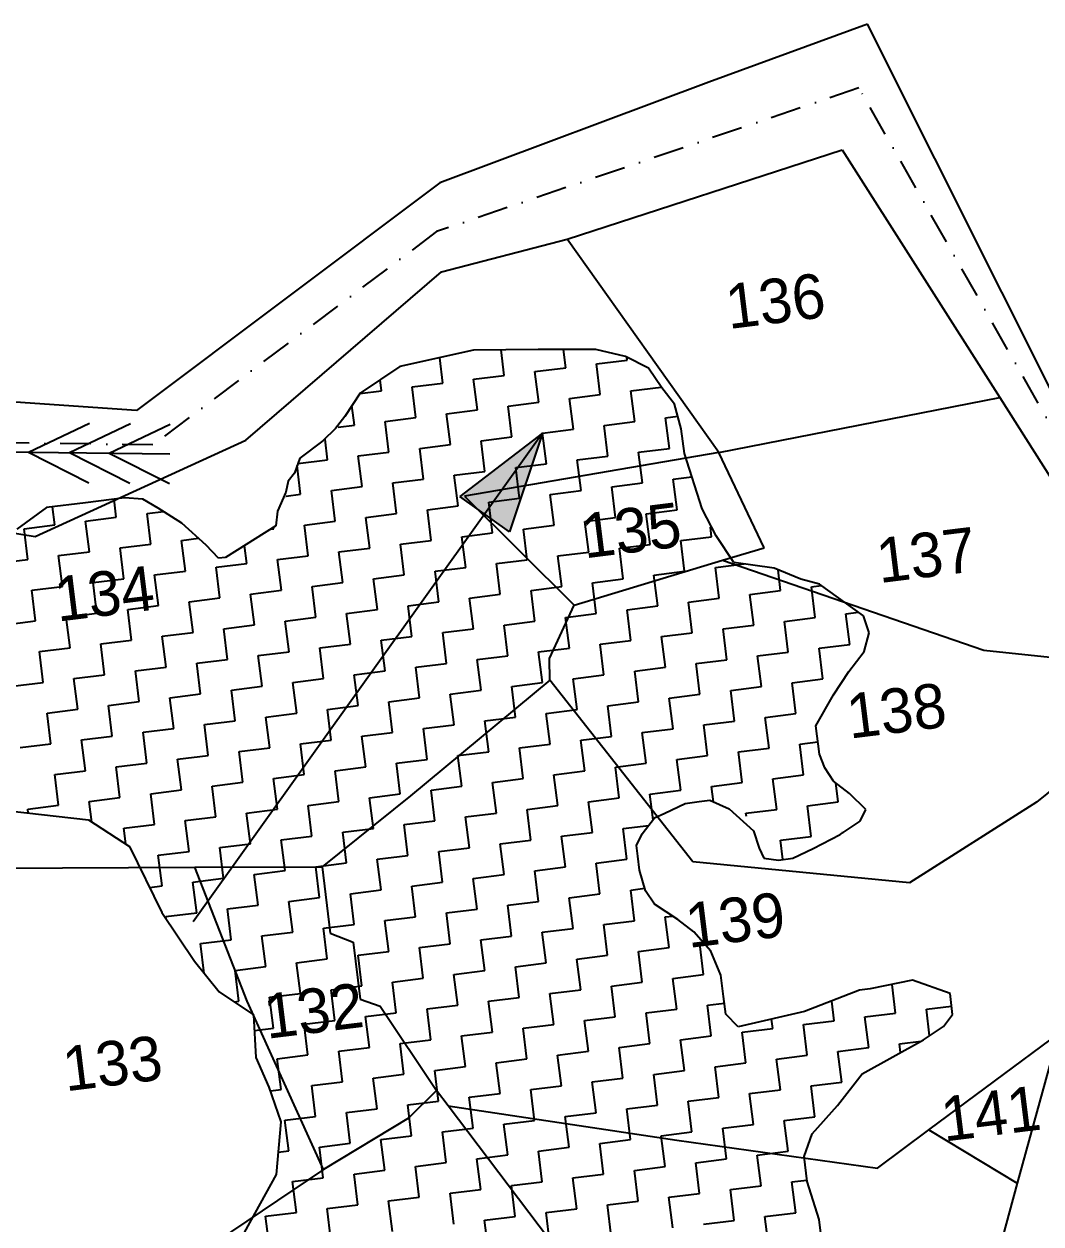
# Model space of a CAD drawing. Header units: metres. Extents: x 290108 to 292128, y 1990044 to 1991719.
# Drawn here: x 291513.1 to 291679, y 1991522.9 to 1991718.7 of the extents above; entities that cross this region are included whole.
import ezdxf
from ezdxf.enums import TextEntityAlignment as Align

# ---------------------------------------------------------------- set-up
doc = ezdxf.new("R2010")
doc.units = ezdxf.units.M
doc.header["$MEASUREMENT"] = 0
doc.linetypes.add('DASHDOT', pattern=[1, 0.5, -0.25, 0, -0.25])
for name, color, linetype in [('POLY_HATCH', 12, 'Continuous'), ('POLY_PARCEL', 6, 'Continuous'), ('POLY_WATER', 4, 'Continuous'), ('TEXT_PARCEL', 7, 'Continuous'), ('V_BOUND_STREAM_LINE', 7, 'DASHDOT')]:
    doc.layers.add(name, color=color, linetype=linetype)
doc.styles.add('TEXT_MAP', font='')
doc.styles.get('TEXT_MAP').set_extended_font_data('Kruti Dev 050')

msp = doc.modelspace()

# ---------------------------------------------------------------- hatches: boundary and pattern name
h = msp.add_hatch(color=256)
h.paths.add_polyline_path([(291588.22, 1991638.72), (291592.27, 1991635.83), (291597.68, 1991651.96)])
h.paths.add_polyline_path([(291597.68, 1991651.96), (291584.17, 1991641.62), (291588.22, 1991638.72)])

# ---------------------------------------------------------------- linework, layer by layer
for points in [[(291513.84, 1991648.84), (291523.78, 1991653.59)], [(291520.52, 1991648.76), (291530.47, 1991653.51)], [(291526.99, 1991648.69), (291536.94, 1991653.43)], [(291597.68, 1991651.96), (291540.69, 1991572.22)], [(291597.68, 1991651.96), (291584.17, 1991641.62)], [(291597.68, 1991651.96), (291592.27, 1991635.83)], [(291468.84, 1991649.38), (291536.88, 1991648.57)], [(291513.84, 1991648.84), (291523.67, 1991643.86)], [(291520.52, 1991648.76), (291530.35, 1991643.78)], [(291526.99, 1991648.69), (291536.82, 1991643.7)], [(291592.27, 1991635.83), (291584.17, 1991641.62)]]:
    msp.add_lwpolyline(points)
at = {"layer": 'POLY_HATCH'}
for p, q in [((291586.4, 1991665.47), (291574.4, 1991662.8)), ((291596.95, 1991665.6), (291586.4, 1991665.47)), ((291606.35, 1991665.6), (291596.95, 1991665.6)), ((291611.19, 1991664.44), (291606.35, 1991665.6)), ((291614.95, 1991662.56), (291611.19, 1991664.44)), ((291574.4, 1991662.8), (291567.9, 1991658.47)), ((291617.11, 1991659.31), (291614.95, 1991662.56)), ((291567.9, 1991658.47), (291565.44, 1991654.64)), ((291619.21, 1991656.64), (291617.11, 1991659.31)), ((291620.29, 1991652.66), (291619.21, 1991656.64)), ((291565.44, 1991654.64), (291563.92, 1991652.69)), ((291563.92, 1991652.69), (291561.82, 1991650.67)), ((291620.79, 1991648.62), (291620.29, 1991652.66)), ((291561.82, 1991650.67), (291558.06, 1991647.86)), ((291558.06, 1991647.86), (291557.19, 1991645.4)), ((291623.68, 1991639.59), (291620.79, 1991648.62)), ((291556.18, 1991644.1), (291555.82, 1991642.3)), ((291557.19, 1991645.4), (291556.18, 1991644.1)), ((291555.82, 1991642.3), (291554.44, 1991639.19)), ((291523.15, 1991640.58), (291516.79, 1991639.79)), ((291529.51, 1991641.37), (291523.15, 1991640.58)), ((291532.48, 1991641.15), (291529.51, 1991641.37)), ((291535, 1991639.71), (291532.48, 1991641.15)), ((291516.79, 1991639.79), (291511.95, 1991636.25)), ((291538.83, 1991637.25), (291535, 1991639.71)), ((291554.44, 1991639.19), (291554.15, 1991636.81)), ((291625.99, 1991635.18), (291623.68, 1991639.59)), ((291542.8, 1991633.64), (291538.83, 1991637.25)), ((291554.15, 1991636.81), (291545.98, 1991631.68)), ((291628.87, 1991630.85), (291625.99, 1991635.18)), ((291544.83, 1991631.54), (291542.8, 1991633.64)), ((291545.98, 1991631.68), (291544.83, 1991631.54)), ((291635.45, 1991629.9), (291628.87, 1991630.85)), ((291639.78, 1991628.1), (291635.45, 1991629.9)), ((291642.82, 1991627.3), (291639.78, 1991628.1)), ((291649.99, 1991622.16), (291642.82, 1991627.3)), ((291650.93, 1991619.34), (291649.99, 1991622.16)), ((291650.13, 1991616.31), (291650.93, 1991619.34)), ((291647.6, 1991613.06), (291650.13, 1991616.31)), ((291645.14, 1991609.24), (291647.6, 1991613.06)), ((291642.25, 1991604.18), (291645.14, 1991609.24)), ((291642.82, 1991599.56), (291642.25, 1991604.18)), ((291643.69, 1991597.32), (291642.82, 1991599.56)), ((291645.13, 1991595.15), (291643.69, 1991597.32)), ((291647.73, 1991593.13), (291645.13, 1991595.15)), ((291650.41, 1991590.53), (291647.73, 1991593.13)), ((291617.6, 1991589.97), (291620.92, 1991591.55)), ((291620.92, 1991591.55), (291623.23, 1991591.84)), ((291623.23, 1991591.84), (291624.97, 1991592.06)), ((291624.97, 1991592.06), (291628.08, 1991590.68)), ((291510.69, 1991590.35), (291523.63, 1991588.84)), ((291613.91, 1991586.57), (291615.93, 1991589.17)), ((291615.93, 1991589.17), (291617.6, 1991589.97)), ((291628.08, 1991590.68), (291632.05, 1991587.07)), ((291649.47, 1991588.65), (291650.41, 1991590.53)), ((291523.63, 1991588.84), (291530.31, 1991584.52)), ((291632.05, 1991587.07), (291632.99, 1991584.25)), ((291646.21, 1991586.48), (291649.47, 1991588.65)), ((291612.97, 1991584.7), (291613.91, 1991586.57)), ((291641.8, 1991584.17), (291646.21, 1991586.48)), ((291530.31, 1991584.52), (291535.58, 1991573.77)), ((291613.18, 1991582.96), (291612.97, 1991584.7)), ((291632.99, 1991584.25), (291633.78, 1991582.59)), ((291638.48, 1991582.59), (291641.8, 1991584.17)), ((291613.47, 1991580.65), (291613.18, 1991582.96)), ((291633.78, 1991582.59), (291636.16, 1991582.3)), ((291636.16, 1991582.3), (291638.48, 1991582.59)), ((291614.48, 1991577.26), (291613.47, 1991580.65)), ((291615.92, 1991575.09), (291614.48, 1991577.26)), ((291535.58, 1991573.77), (291540.9, 1991565.78)), ((291619.75, 1991572.63), (291615.92, 1991575.09)), ((291622.35, 1991570.61), (291619.75, 1991572.63)), ((291625.1, 1991567.43), (291622.35, 1991570.61)), ((291540.9, 1991565.78), (291544.93, 1991560.8)), ((291626.76, 1991563.53), (291625.1, 1991567.43)), ((291627.19, 1991560.06), (291626.76, 1991563.53)), ((291657.98, 1991562.72), (291651.11, 1991561.27)), ((291664.12, 1991560.55), (291657.98, 1991562.72)), ((291544.93, 1991560.8), (291550.53, 1991557.06)), ((291627.55, 1991557.17), (291627.19, 1991560.06)), ((291649.38, 1991561.06), (291640.41, 1991557.6)), ((291651.11, 1991561.27), (291649.38, 1991561.06)), ((291664.55, 1991557.08), (291664.12, 1991560.55)), ((291550.53, 1991557.06), (291550.9, 1991550.1)), ((291629.57, 1991555.07), (291627.55, 1991557.17)), ((291640.41, 1991557.6), (291629.57, 1991555.07)), ((291663.03, 1991555.13), (291664.55, 1991557.08)), ((291659.78, 1991552.96), (291663.03, 1991555.13)), ((291649.8, 1991547.44), (291659.78, 1991552.96)), ((291550.9, 1991550.1), (291553.05, 1991545.26)), ((291645.75, 1991542.24), (291649.8, 1991547.44)), ((291553.05, 1991545.26), (291554.99, 1991539.62)), ((291641.63, 1991537.62), (291645.75, 1991542.24)), ((291554.99, 1991539.62), (291554.2, 1991531)), ((291640.32, 1991533.94), (291641.63, 1991537.62)), ((291640.83, 1991529.89), (291640.32, 1991533.94)), ((291554.2, 1991531), (291547.26, 1991518.37)), ((291642.77, 1991523.68), (291640.83, 1991529.89)), ((291643.92, 1991514.44), (291642.77, 1991523.68))]:
    msp.add_line(p, q, dxfattribs=at)
at = {"layer": 'POLY_HATCH', "linetype": 'Continuous'}
for p, q in [((291591.42, 1991661.36), (291590.9, 1991665.52)), ((291601.45, 1991662.6), (291601.07, 1991665.6)), ((291581.4, 1991660.11), (291580.89, 1991664.24)), ((291606.46, 1991663.23), (291611.47, 1991663.85)), ((291611.47, 1991663.85), (291611.41, 1991664.33)), ((291596.43, 1991661.98), (291601.45, 1991662.6)), ((291597.06, 1991656.97), (291596.43, 1991661.98)), ((291607.08, 1991658.22), (291606.46, 1991663.23)), ((291571.38, 1991658.86), (291571.16, 1991660.64)), ((291576.39, 1991659.49), (291581.4, 1991660.11)), ((291586.41, 1991660.73), (291591.42, 1991661.36)), ((291587.04, 1991655.72), (291586.41, 1991660.73)), ((291567.87, 1991658.43), (291571.38, 1991658.86)), ((291577.01, 1991654.48), (291576.39, 1991659.49)), ((291602.07, 1991657.59), (291607.08, 1991658.22)), ((291602.69, 1991652.58), (291602.07, 1991657.59)), ((291612.09, 1991658.84), (291617, 1991659.45)), ((291612.72, 1991653.83), (291612.09, 1991658.84)), ((291566.99, 1991653.23), (291566.59, 1991656.44)), ((291582.02, 1991655.1), (291587.04, 1991655.72)), ((291592.05, 1991656.35), (291597.06, 1991656.97)), ((291592.67, 1991651.34), (291592.05, 1991656.35)), ((291572, 1991653.85), (291577.01, 1991654.48)), ((291572.62, 1991648.84), (291572, 1991653.85)), ((291582.65, 1991650.09), (291582.02, 1991655.1)), ((291607.7, 1991653.21), (291612.72, 1991653.83)), ((291617.73, 1991654.45), (291619.73, 1991654.7)), ((291618.35, 1991649.44), (291617.73, 1991654.45)), ((291564.32, 1991652.9), (291566.99, 1991653.23)), ((291597.68, 1991651.96), (291602.69, 1991652.58)), ((291598.31, 1991646.95), (291597.68, 1991651.96)), ((291608.33, 1991648.19), (291607.7, 1991653.21)), ((291562.6, 1991647.59), (291562.19, 1991650.94)), ((291577.64, 1991649.46), (291582.65, 1991650.09)), ((291587.66, 1991650.71), (291592.67, 1991651.34)), ((291588.28, 1991645.7), (291587.66, 1991650.71)), ((291567.61, 1991648.22), (291572.62, 1991648.84)), ((291568.24, 1991643.21), (291567.61, 1991648.22)), ((291578.26, 1991644.45), (291577.64, 1991649.46)), ((291603.32, 1991647.57), (291608.33, 1991648.19)), ((291613.34, 1991648.82), (291618.35, 1991649.44)), ((291613.96, 1991643.81), (291613.34, 1991648.82)), ((291558.21, 1991641.96), (291557.63, 1991646.64)), ((291557.76, 1991646.99), (291562.6, 1991647.59)), ((291593.29, 1991646.32), (291598.31, 1991646.95)), ((291593.92, 1991641.31), (291593.29, 1991646.32)), ((291603.94, 1991642.56), (291603.32, 1991647.57)), ((291573.25, 1991643.83), (291578.26, 1991644.45)), ((291573.87, 1991638.82), (291573.25, 1991643.83)), ((291583.27, 1991645.08), (291588.28, 1991645.7)), ((291583.89, 1991640.07), (291583.27, 1991645.08)), ((291618.97, 1991644.43), (291622.01, 1991644.81)), ((291619.6, 1991639.42), (291618.97, 1991644.43)), ((291555.87, 1991641.67), (291558.21, 1991641.96)), ((291563.23, 1991642.58), (291568.24, 1991643.21)), ((291563.85, 1991637.57), (291563.23, 1991642.58)), ((291598.93, 1991641.94), (291603.94, 1991642.56)), ((291599.55, 1991636.92), (291598.93, 1991641.94)), ((291608.95, 1991643.18), (291613.96, 1991643.81)), ((291609.57, 1991638.17), (291608.95, 1991643.18)), ((291528.15, 1991638.22), (291527.78, 1991641.16)), ((291555.52, 1991641.62), (291555.69, 1991641.65)), ((291578.88, 1991639.44), (291583.89, 1991640.07)), ((291588.91, 1991640.69), (291593.92, 1991641.31)), ((291589.53, 1991635.68), (291588.91, 1991640.69)), ((291518.12, 1991636.97), (291517.76, 1991639.91)), ((291523.13, 1991637.6), (291528.15, 1991638.22)), ((291533.16, 1991638.84), (291535.83, 1991639.17)), ((291533.78, 1991633.83), (291533.16, 1991638.84)), ((291568.86, 1991638.19), (291573.87, 1991638.82)), ((291569.48, 1991633.18), (291568.86, 1991638.19)), ((291579.51, 1991634.43), (291578.88, 1991639.44)), ((291604.56, 1991637.55), (291609.57, 1991638.17)), ((291614.59, 1991638.79), (291619.6, 1991639.42)), ((291615.21, 1991633.78), (291614.59, 1991638.79)), ((291513.11, 1991636.35), (291518.12, 1991636.97)), ((291513.73, 1991631.34), (291513.11, 1991636.35)), ((291523.76, 1991632.58), (291523.13, 1991637.6)), ((291553.27, 1991636.26), (291553.83, 1991636.32)), ((291553.83, 1991636.32), (291553.79, 1991636.58)), ((291558.84, 1991636.95), (291563.85, 1991637.57)), ((291559.46, 1991631.94), (291558.84, 1991636.95)), ((291594.54, 1991636.3), (291599.55, 1991636.92)), ((291595.16, 1991631.29), (291594.54, 1991636.3)), ((291605.19, 1991632.54), (291604.56, 1991637.55)), ((291625.23, 1991635.03), (291625.04, 1991636.61)), ((291538.79, 1991634.45), (291541.53, 1991634.79)), ((291539.41, 1991629.44), (291538.79, 1991634.45)), ((291574.49, 1991633.81), (291579.51, 1991634.43)), ((291584.52, 1991635.05), (291589.53, 1991635.68)), ((291585.14, 1991630.04), (291584.52, 1991635.05)), ((291620.22, 1991634.41), (291625.23, 1991635.03)), ((291620.84, 1991629.4), (291620.22, 1991634.41)), ((291518.75, 1991631.96), (291523.76, 1991632.58)), ((291528.77, 1991633.21), (291533.78, 1991633.83)), ((291529.39, 1991628.2), (291528.77, 1991633.21)), ((291549.44, 1991630.69), (291549.07, 1991633.62)), ((291564.47, 1991632.56), (291569.48, 1991633.18)), ((291565.1, 1991627.55), (291564.47, 1991632.56)), ((291575.12, 1991628.8), (291574.49, 1991633.81)), ((291600.18, 1991631.91), (291605.19, 1991632.54)), ((291610.2, 1991633.16), (291615.21, 1991633.78)), ((291610.82, 1991628.15), (291610.2, 1991633.16)), ((291508.72, 1991630.71), (291513.73, 1991631.34)), ((291519.37, 1991626.95), (291518.75, 1991631.96)), ((291544.43, 1991630.07), (291549.44, 1991630.69)), ((291554.45, 1991631.31), (291559.46, 1991631.94)), ((291555.07, 1991626.3), (291554.45, 1991631.31)), ((291590.15, 1991630.67), (291595.16, 1991631.29)), ((291590.78, 1991625.65), (291590.15, 1991630.67)), ((291600.8, 1991626.9), (291600.18, 1991631.91)), ((291625.86, 1991630.02), (291630.56, 1991630.6)), ((291524.38, 1991627.57), (291529.39, 1991628.2)), ((291534.4, 1991628.82), (291539.41, 1991629.44)), ((291535.03, 1991623.81), (291534.4, 1991628.82)), ((291545.05, 1991625.05), (291544.43, 1991630.07)), ((291570.11, 1991628.17), (291575.12, 1991628.8)), ((291570.73, 1991623.16), (291570.11, 1991628.17)), ((291580.13, 1991629.42), (291585.14, 1991630.04)), ((291580.75, 1991624.41), (291580.13, 1991629.42)), ((291615.83, 1991628.77), (291620.84, 1991629.4)), ((291616.46, 1991623.76), (291615.83, 1991628.77)), ((291626.48, 1991625.01), (291625.86, 1991630.02)), ((291636.5, 1991626.25), (291636.08, 1991629.64)), ((291514.36, 1991626.33), (291519.37, 1991626.95)), ((291514.98, 1991621.31), (291514.36, 1991626.33)), ((291525, 1991622.56), (291524.38, 1991627.57)), ((291550.06, 1991625.68), (291555.07, 1991626.3)), ((291560.08, 1991626.93), (291565.1, 1991627.55)), ((291560.71, 1991621.91), (291560.08, 1991626.93)), ((291595.79, 1991626.28), (291600.8, 1991626.9)), ((291596.41, 1991621.27), (291595.79, 1991626.28)), ((291605.81, 1991627.52), (291610.82, 1991628.15)), ((291606.43, 1991622.51), (291605.81, 1991627.52)), ((291631.49, 1991625.63), (291636.5, 1991626.25)), ((291641.51, 1991626.88), (291643.13, 1991627.08)), ((291642.14, 1991621.87), (291641.51, 1991626.88)), ((291540.04, 1991624.43), (291545.05, 1991625.05)), ((291540.66, 1991619.42), (291540.04, 1991624.43)), ((291550.68, 1991620.67), (291550.06, 1991625.68)), ((291575.74, 1991623.78), (291580.75, 1991624.41)), ((291585.76, 1991625.03), (291590.78, 1991625.65)), ((291586.39, 1991620.02), (291585.76, 1991625.03)), ((291621.47, 1991624.38), (291626.48, 1991625.01)), ((291622.09, 1991619.37), (291621.47, 1991624.38)), ((291632.11, 1991620.62), (291631.49, 1991625.63)), ((291519.99, 1991621.94), (291525, 1991622.56)), ((291530.02, 1991623.18), (291535.03, 1991623.81)), ((291530.64, 1991618.17), (291530.02, 1991623.18)), ((291565.72, 1991622.54), (291570.73, 1991623.16)), ((291566.34, 1991617.53), (291565.72, 1991622.54)), ((291576.37, 1991618.77), (291575.74, 1991623.78)), ((291601.42, 1991621.89), (291606.43, 1991622.51)), ((291611.45, 1991623.14), (291616.46, 1991623.76)), ((291612.07, 1991618.13), (291611.45, 1991623.14)), ((291647.15, 1991622.49), (291649.18, 1991622.74)), ((291647.77, 1991617.48), (291647.15, 1991622.49)), ((291509.97, 1991620.69), (291514.98, 1991621.31)), ((291520.62, 1991616.93), (291519.99, 1991621.94)), ((291545.67, 1991620.04), (291550.68, 1991620.67)), ((291555.7, 1991621.29), (291560.71, 1991621.91)), ((291556.32, 1991616.28), (291555.7, 1991621.29)), ((291591.4, 1991620.64), (291596.41, 1991621.27)), ((291592.02, 1991615.63), (291591.4, 1991620.64)), ((291602.05, 1991616.88), (291601.42, 1991621.89)), ((291627.1, 1991620), (291632.11, 1991620.62)), ((291637.13, 1991621.24), (291642.14, 1991621.87)), ((291637.75, 1991616.23), (291637.13, 1991621.24)), ((291535.65, 1991618.8), (291540.66, 1991619.42)), ((291536.27, 1991613.79), (291535.65, 1991618.8)), ((291546.3, 1991615.03), (291545.67, 1991620.04)), ((291571.35, 1991618.15), (291576.37, 1991618.77)), ((291581.38, 1991619.4), (291586.39, 1991620.02)), ((291582, 1991614.38), (291581.38, 1991619.4)), ((291617.08, 1991618.75), (291622.09, 1991619.37)), ((291617.7, 1991613.74), (291617.08, 1991618.75)), ((291627.73, 1991614.98), (291627.1, 1991620)), ((291515.6, 1991616.3), (291520.62, 1991616.93)), ((291525.63, 1991617.55), (291530.64, 1991618.17)), ((291526.25, 1991612.54), (291525.63, 1991617.55)), ((291561.33, 1991616.9), (291566.34, 1991617.53)), ((291561.95, 1991611.89), (291561.33, 1991616.9)), ((291571.98, 1991613.14), (291571.35, 1991618.15)), ((291597.03, 1991616.26), (291602.05, 1991616.88)), ((291607.06, 1991617.5), (291612.07, 1991618.13)), ((291607.68, 1991612.49), (291607.06, 1991617.5)), ((291642.76, 1991616.85), (291647.77, 1991617.48)), ((291643.38, 1991611.84), (291642.76, 1991616.85)), ((291516.23, 1991611.29), (291515.6, 1991616.3)), ((291541.29, 1991614.41), (291546.3, 1991615.03)), ((291551.31, 1991615.66), (291556.32, 1991616.28)), ((291551.93, 1991610.64), (291551.31, 1991615.66)), ((291587.01, 1991615.01), (291592.02, 1991615.63)), ((291587.64, 1991610), (291587.01, 1991615.01)), ((291597.66, 1991611.24), (291597.03, 1991616.26)), ((291622.71, 1991614.36), (291627.73, 1991614.98)), ((291632.74, 1991615.61), (291637.75, 1991616.23)), ((291633.36, 1991610.6), (291632.74, 1991615.61)), ((291521.24, 1991611.91), (291526.25, 1991612.54)), ((291531.26, 1991613.16), (291536.27, 1991613.79)), ((291531.89, 1991608.15), (291531.26, 1991613.16)), ((291541.91, 1991609.4), (291541.29, 1991614.41)), ((291566.97, 1991612.51), (291571.98, 1991613.14)), ((291567.59, 1991607.5), (291566.97, 1991612.51)), ((291576.99, 1991613.76), (291582, 1991614.38)), ((291577.61, 1991608.75), (291576.99, 1991613.76)), ((291612.69, 1991613.11), (291617.7, 1991613.74)), ((291613.32, 1991608.1), (291612.69, 1991613.11)), ((291623.34, 1991609.35), (291622.71, 1991614.36)), ((291511.22, 1991610.67), (291516.23, 1991611.29)), ((291521.86, 1991606.9), (291521.24, 1991611.91)), ((291546.92, 1991610.02), (291551.93, 1991610.64)), ((291556.94, 1991611.27), (291561.95, 1991611.89)), ((291557.57, 1991606.26), (291556.94, 1991611.27)), ((291592.65, 1991610.62), (291597.66, 1991611.24)), ((291593.27, 1991605.61), (291592.65, 1991610.62)), ((291602.67, 1991611.87), (291607.68, 1991612.49)), ((291603.29, 1991606.86), (291602.67, 1991611.87)), ((291628.35, 1991609.97), (291633.36, 1991610.6)), ((291638.37, 1991611.22), (291643.38, 1991611.84)), ((291639, 1991606.21), (291638.37, 1991611.22)), ((291536.9, 1991608.77), (291541.91, 1991609.4)), ((291537.52, 1991603.76), (291536.9, 1991608.77)), ((291547.54, 1991605.01), (291546.92, 1991610.02)), ((291572.6, 1991608.13), (291577.61, 1991608.75)), ((291582.62, 1991609.37), (291587.64, 1991610)), ((291583.25, 1991604.36), (291582.62, 1991609.37)), ((291618.33, 1991608.73), (291623.34, 1991609.35)), ((291618.95, 1991603.71), (291618.33, 1991608.73)), ((291628.97, 1991604.96), (291628.35, 1991609.97)), ((291516.85, 1991606.28), (291521.86, 1991606.9)), ((291526.87, 1991607.53), (291531.89, 1991608.15)), ((291527.5, 1991602.52), (291526.87, 1991607.53)), ((291562.58, 1991606.88), (291567.59, 1991607.5)), ((291563.2, 1991601.87), (291562.58, 1991606.88)), ((291573.22, 1991603.11), (291572.6, 1991608.13)), ((291598.28, 1991606.23), (291603.29, 1991606.86)), ((291608.3, 1991607.48), (291613.32, 1991608.1)), ((291608.93, 1991602.47), (291608.3, 1991607.48)), ((291517.48, 1991601.27), (291516.85, 1991606.28)), ((291542.53, 1991604.39), (291547.54, 1991605.01)), ((291552.56, 1991605.63), (291557.57, 1991606.26)), ((291553.18, 1991600.62), (291552.56, 1991605.63)), ((291588.26, 1991604.99), (291593.27, 1991605.61)), ((291588.88, 1991599.97), (291588.26, 1991604.99)), ((291598.9, 1991601.22), (291598.28, 1991606.23)), ((291623.96, 1991604.34), (291628.97, 1991604.96)), ((291633.98, 1991605.58), (291639, 1991606.21)), ((291634.61, 1991600.57), (291633.98, 1991605.58)), ((291532.51, 1991603.14), (291537.52, 1991603.76)), ((291533.13, 1991598.13), (291532.51, 1991603.14)), ((291543.16, 1991599.37), (291542.53, 1991604.39)), ((291568.21, 1991602.49), (291573.22, 1991603.11)), ((291578.24, 1991603.74), (291583.25, 1991604.36)), ((291578.86, 1991598.73), (291578.24, 1991603.74)), ((291613.94, 1991603.09), (291618.95, 1991603.71)), ((291614.56, 1991598.08), (291613.94, 1991603.09)), ((291624.59, 1991599.33), (291623.96, 1991604.34)), ((291512.46, 1991600.65), (291517.48, 1991601.27)), ((291522.49, 1991601.89), (291527.5, 1991602.52)), ((291523.11, 1991596.88), (291522.49, 1991601.89)), ((291558.19, 1991601.24), (291563.2, 1991601.87)), ((291558.81, 1991596.23), (291558.19, 1991601.24)), ((291568.84, 1991597.48), (291568.21, 1991602.49)), ((291593.89, 1991600.6), (291598.9, 1991601.22)), ((291603.92, 1991601.84), (291608.93, 1991602.47)), ((291604.54, 1991596.83), (291603.92, 1991601.84)), ((291639.62, 1991601.2), (291642.57, 1991601.56)), ((291640.24, 1991596.19), (291639.62, 1991601.2)), ((291538.14, 1991598.75), (291543.16, 1991599.37)), ((291548.17, 1991600), (291553.18, 1991600.62)), ((291548.79, 1991594.99), (291548.17, 1991600)), ((291583.87, 1991599.35), (291588.88, 1991599.97)), ((291584.49, 1991594.34), (291583.87, 1991599.35)), ((291594.52, 1991595.59), (291593.89, 1991600.6)), ((291619.57, 1991598.7), (291624.59, 1991599.33)), ((291629.6, 1991599.95), (291634.61, 1991600.57)), ((291630.22, 1991594.94), (291629.6, 1991599.95)), ((291518.1, 1991596.26), (291523.11, 1991596.88)), ((291528.12, 1991597.5), (291533.13, 1991598.13)), ((291528.74, 1991592.49), (291528.12, 1991597.5)), ((291538.77, 1991593.74), (291538.14, 1991598.75)), ((291563.82, 1991596.86), (291568.84, 1991597.48)), ((291564.45, 1991591.85), (291563.82, 1991596.86)), ((291573.85, 1991598.1), (291578.86, 1991598.73)), ((291574.47, 1991593.09), (291573.85, 1991598.1)), ((291609.55, 1991597.46), (291614.56, 1991598.08)), ((291610.17, 1991592.44), (291609.55, 1991597.46)), ((291620.2, 1991593.69), (291619.57, 1991598.7)), ((291518.72, 1991591.25), (291518.1, 1991596.26)), ((291543.78, 1991594.36), (291548.79, 1991594.99)), ((291553.8, 1991595.61), (291558.81, 1991596.23)), ((291554.43, 1991590.6), (291553.8, 1991595.61)), ((291589.51, 1991594.96), (291594.52, 1991595.59)), ((291590.13, 1991589.95), (291589.51, 1991594.96)), ((291599.53, 1991596.21), (291604.54, 1991596.83)), ((291600.15, 1991591.2), (291599.53, 1991596.21)), ((291625.21, 1991594.32), (291630.22, 1991594.94)), ((291635.23, 1991595.56), (291640.24, 1991596.19)), ((291635.86, 1991590.55), (291635.23, 1991595.56)), ((291533.76, 1991593.12), (291538.77, 1991593.74)), ((291534.38, 1991588.1), (291533.76, 1991593.12)), ((291544.4, 1991589.35), (291543.78, 1991594.36)), ((291569.46, 1991592.47), (291574.47, 1991593.09)), ((291579.48, 1991593.72), (291584.49, 1991594.34)), ((291580.11, 1991588.7), (291579.48, 1991593.72)), ((291615.19, 1991593.07), (291620.2, 1991593.69)), ((291615.71, 1991588.88), (291615.19, 1991593.07)), ((291625.52, 1991591.81), (291625.21, 1991594.32)), ((291645.88, 1991591.8), (291645.5, 1991594.87)), ((291513.71, 1991590.62), (291518.72, 1991591.25)), ((291523.73, 1991591.87), (291528.74, 1991592.49)), ((291524.15, 1991588.5), (291523.73, 1991591.87)), ((291559.44, 1991591.22), (291564.45, 1991591.85)), ((291560.06, 1991586.21), (291559.44, 1991591.22)), ((291570.08, 1991587.46), (291569.46, 1991592.47)), ((291595.14, 1991590.57), (291600.15, 1991591.2)), ((291605.16, 1991591.82), (291610.17, 1991592.44)), ((291605.79, 1991586.81), (291605.16, 1991591.82)), ((291640.87, 1991591.17), (291645.88, 1991591.8)), ((291641.49, 1991586.16), (291640.87, 1991591.17)), ((291513.79, 1991589.99), (291513.71, 1991590.62)), ((291539.39, 1991588.73), (291544.4, 1991589.35)), ((291549.41, 1991589.97), (291554.43, 1991590.6)), ((291550.04, 1991584.96), (291549.41, 1991589.97)), ((291585.12, 1991589.33), (291590.13, 1991589.95)), ((291585.74, 1991584.32), (291585.12, 1991589.33)), ((291595.76, 1991585.56), (291595.14, 1991590.57)), ((291630.84, 1991589.93), (291635.86, 1991590.55)), ((291630.91, 1991589.43), (291630.84, 1991589.93)), ((291529.37, 1991587.48), (291534.38, 1991588.1)), ((291529.69, 1991584.93), (291529.37, 1991587.48)), ((291540.01, 1991583.72), (291539.39, 1991588.73)), ((291565.07, 1991586.83), (291570.08, 1991587.46)), ((291575.09, 1991588.08), (291580.11, 1991588.7)), ((291575.72, 1991583.07), (291575.09, 1991588.08)), ((291610.8, 1991587.43), (291614.99, 1991587.95)), ((291611.42, 1991582.42), (291610.8, 1991587.43)), ((291555.05, 1991585.59), (291560.06, 1991586.21)), ((291555.67, 1991580.58), (291555.05, 1991585.59)), ((291565.7, 1991581.82), (291565.07, 1991586.83)), ((291590.75, 1991584.94), (291595.76, 1991585.56)), ((291600.78, 1991586.19), (291605.79, 1991586.81)), ((291601.4, 1991581.18), (291600.78, 1991586.19)), ((291636.48, 1991585.54), (291641.49, 1991586.16)), ((291636.87, 1991582.39), (291636.48, 1991585.54)), ((291646.5, 1991586.79), (291646.7, 1991586.81)), ((291646.51, 1991586.68), (291646.5, 1991586.79)), ((291535, 1991583.09), (291540.01, 1991583.72)), ((291545.03, 1991584.34), (291550.04, 1991584.96)), ((291545.65, 1991579.33), (291545.03, 1991584.34)), ((291580.73, 1991583.69), (291585.74, 1991584.32)), ((291581.35, 1991578.68), (291580.73, 1991583.69)), ((291591.38, 1991579.93), (291590.75, 1991584.94)), ((291535.63, 1991578.08), (291535, 1991583.09)), ((291560.68, 1991581.2), (291565.7, 1991581.82)), ((291561.31, 1991576.19), (291560.68, 1991581.2)), ((291570.71, 1991582.45), (291575.72, 1991583.07)), ((291571.33, 1991577.43), (291570.71, 1991582.45)), ((291606.41, 1991581.8), (291611.42, 1991582.42)), ((291607.03, 1991576.79), (291606.41, 1991581.8)), ((291540.64, 1991578.71), (291545.65, 1991579.33)), ((291550.66, 1991579.95), (291555.67, 1991580.58)), ((291551.28, 1991574.94), (291550.66, 1991579.95)), ((291586.36, 1991579.3), (291591.38, 1991579.93)), ((291586.99, 1991574.29), (291586.36, 1991579.3)), ((291596.39, 1991580.55), (291601.4, 1991581.18)), ((291597.01, 1991575.54), (291596.39, 1991580.55)), ((291533.59, 1991577.83), (291535.63, 1991578.08)), ((291541.26, 1991573.69), (291540.64, 1991578.71)), ((291566.32, 1991576.81), (291571.33, 1991577.43)), ((291576.34, 1991578.06), (291581.35, 1991578.68)), ((291576.96, 1991573.05), (291576.34, 1991578.06)), ((291612.04, 1991577.41), (291614.35, 1991577.7)), ((291612.67, 1991572.4), (291612.04, 1991577.41)), ((291556.3, 1991575.56), (291561.31, 1991576.19)), ((291556.92, 1991570.55), (291556.3, 1991575.56)), ((291566.94, 1991571.8), (291566.32, 1991576.81)), ((291592, 1991574.92), (291597.01, 1991575.54)), ((291602.02, 1991576.16), (291607.03, 1991576.79)), ((291602.65, 1991571.15), (291602.02, 1991576.16)), ((291536.25, 1991573.07), (291541.26, 1991573.69)), ((291546.27, 1991574.32), (291551.28, 1991574.94)), ((291546.9, 1991569.31), (291546.27, 1991574.32)), ((291581.98, 1991573.67), (291586.99, 1991574.29)), ((291582.6, 1991568.66), (291581.98, 1991573.67)), ((291592.62, 1991569.91), (291592, 1991574.92)), ((291536.3, 1991572.7), (291536.25, 1991573.07)), ((291561.93, 1991571.18), (291566.94, 1991571.8)), ((291571.95, 1991572.42), (291576.96, 1991573.05)), ((291572.58, 1991567.41), (291571.95, 1991572.42)), ((291607.66, 1991571.78), (291612.67, 1991572.4)), ((291608.28, 1991566.76), (291607.66, 1991571.78)), ((291617.68, 1991573.02), (291618.9, 1991573.17)), ((291618.3, 1991568.01), (291617.68, 1991573.02)), ((291551.91, 1991569.93), (291556.92, 1991570.55)), ((291552.53, 1991564.92), (291551.91, 1991569.93)), ((291562.55, 1991566.16), (291561.93, 1991571.18)), ((291587.61, 1991569.28), (291592.62, 1991569.91)), ((291597.63, 1991570.53), (291602.65, 1991571.15)), ((291598.26, 1991565.52), (291597.63, 1991570.53)), ((291541.88, 1991568.68), (291546.9, 1991569.31)), ((291542.49, 1991563.82), (291541.88, 1991568.68)), ((291577.59, 1991568.04), (291582.6, 1991568.66)), ((291578.21, 1991563.02), (291577.59, 1991568.04)), ((291588.23, 1991564.27), (291587.61, 1991569.28)), ((291613.29, 1991567.39), (291618.3, 1991568.01)), ((291623.31, 1991568.63), (291623.98, 1991568.72)), ((291623.94, 1991563.62), (291623.31, 1991568.63)), ((291557.54, 1991565.54), (291562.55, 1991566.16)), ((291558.17, 1991560.53), (291557.54, 1991565.54)), ((291567.57, 1991566.79), (291572.58, 1991567.41)), ((291568.19, 1991561.78), (291567.57, 1991566.79)), ((291603.27, 1991566.14), (291608.28, 1991566.76)), ((291603.89, 1991561.13), (291603.27, 1991566.14)), ((291613.92, 1991562.38), (291613.29, 1991567.39)), ((291547.52, 1991564.29), (291552.53, 1991564.92)), ((291548.14, 1991559.28), (291547.52, 1991564.29)), ((291583.22, 1991563.65), (291588.23, 1991564.27)), ((291583.85, 1991558.64), (291583.22, 1991563.65)), ((291593.25, 1991564.89), (291598.26, 1991565.52)), ((291593.87, 1991559.88), (291593.25, 1991564.89)), ((291618.93, 1991563), (291623.94, 1991563.62)), ((291563.18, 1991561.15), (291568.19, 1991561.78)), ((291573.2, 1991562.4), (291578.21, 1991563.02)), ((291573.82, 1991557.39), (291573.2, 1991562.4)), ((291608.9, 1991561.75), (291613.92, 1991562.38)), ((291609.53, 1991556.74), (291608.9, 1991561.75)), ((291619.55, 1991557.99), (291618.93, 1991563)), ((291655.25, 1991557.34), (291654.67, 1991562.02)), ((291553.15, 1991559.91), (291558.17, 1991560.53)), ((291553.78, 1991554.89), (291553.15, 1991559.91)), ((291563.8, 1991556.14), (291563.18, 1991561.15)), ((291588.86, 1991559.26), (291593.87, 1991559.88)), ((291598.88, 1991560.51), (291603.89, 1991561.13)), ((291599.5, 1991555.49), (291598.88, 1991560.51)), ((291547.35, 1991559.18), (291548.14, 1991559.28)), ((291578.84, 1991558.01), (291583.85, 1991558.64)), ((291579.46, 1991553), (291578.84, 1991558.01)), ((291589.48, 1991554.25), (291588.86, 1991559.26)), ((291614.54, 1991557.36), (291619.55, 1991557.99)), ((291624.56, 1991558.61), (291627.33, 1991558.96)), ((291625.18, 1991553.6), (291624.56, 1991558.61)), ((291645.23, 1991556.09), (291644.83, 1991559.3)), ((291660.26, 1991557.96), (291664.38, 1991558.48)), ((291660.8, 1991553.65), (291660.26, 1991557.96)), ((291558.79, 1991555.52), (291563.8, 1991556.14)), ((291568.81, 1991556.77), (291573.82, 1991557.39)), ((291569.44, 1991551.75), (291568.81, 1991556.77)), ((291604.52, 1991556.12), (291609.53, 1991556.74)), ((291605.14, 1991551.11), (291604.52, 1991556.12)), ((291615.16, 1991552.35), (291614.54, 1991557.36)), ((291635.21, 1991554.85), (291635.02, 1991556.34)), ((291640.22, 1991555.47), (291645.23, 1991556.09)), ((291650.24, 1991556.72), (291655.25, 1991557.34)), ((291650.87, 1991551.71), (291650.24, 1991556.72)), ((291550.67, 1991554.51), (291553.78, 1991554.89)), ((291559.41, 1991550.51), (291558.79, 1991555.52)), ((291584.47, 1991553.62), (291589.48, 1991554.25)), ((291594.49, 1991554.87), (291599.5, 1991555.49)), ((291595.12, 1991549.86), (291594.49, 1991554.87)), ((291630.2, 1991554.22), (291635.21, 1991554.85)), ((291630.82, 1991549.21), (291630.2, 1991554.22)), ((291640.84, 1991550.46), (291640.22, 1991555.47)), ((291574.45, 1991552.38), (291579.46, 1991553)), ((291575.07, 1991547.37), (291574.45, 1991552.38)), ((291585.09, 1991548.61), (291584.47, 1991553.62)), ((291610.15, 1991551.73), (291615.16, 1991552.35)), ((291620.17, 1991552.98), (291625.18, 1991553.6)), ((291620.8, 1991547.97), (291620.17, 1991552.98)), ((291655.88, 1991552.33), (291659.43, 1991552.77)), ((291656.05, 1991550.9), (291655.88, 1991552.33)), ((291554.4, 1991549.88), (291559.41, 1991550.51)), ((291555.03, 1991544.87), (291554.4, 1991549.88)), ((291564.42, 1991551.13), (291569.44, 1991551.75)), ((291565.05, 1991546.12), (291564.42, 1991551.13)), ((291600.13, 1991550.48), (291605.14, 1991551.11)), ((291600.75, 1991545.47), (291600.13, 1991550.48)), ((291610.77, 1991546.72), (291610.15, 1991551.73)), ((291635.83, 1991549.84), (291640.84, 1991550.46)), ((291645.85, 1991551.08), (291650.87, 1991551.71)), ((291646.48, 1991546.07), (291645.85, 1991551.08)), ((291580.08, 1991547.99), (291585.09, 1991548.61)), ((291580.71, 1991542.98), (291580.08, 1991547.99)), ((291590.1, 1991549.24), (291595.12, 1991549.86)), ((291590.73, 1991544.22), (291590.1, 1991549.24)), ((291615.79, 1991547.34), (291620.8, 1991547.97)), ((291625.81, 1991548.59), (291630.82, 1991549.21)), ((291626.43, 1991543.58), (291625.81, 1991548.59)), ((291636.45, 1991544.82), (291635.83, 1991549.84)), ((291560.04, 1991545.5), (291565.05, 1991546.12)), ((291570.06, 1991546.74), (291575.07, 1991547.37)), ((291570.68, 1991541.73), (291570.06, 1991546.74)), ((291605.76, 1991546.1), (291610.77, 1991546.72)), ((291606.39, 1991541.08), (291605.76, 1991546.1)), ((291616.41, 1991542.33), (291615.79, 1991547.34)), ((291641.47, 1991545.45), (291646.48, 1991546.07)), ((291553.32, 1991544.66), (291555.03, 1991544.87)), ((291560.66, 1991540.48), (291560.04, 1991545.5)), ((291585.72, 1991543.6), (291590.73, 1991544.22)), ((291595.74, 1991544.85), (291600.75, 1991545.47)), ((291596.36, 1991539.84), (291595.74, 1991544.85)), ((291631.44, 1991544.2), (291636.45, 1991544.82)), ((291632.07, 1991539.19), (291631.44, 1991544.2)), ((291642.09, 1991540.44), (291641.47, 1991545.45)), ((291575.69, 1991542.35), (291580.71, 1991542.98)), ((291576.32, 1991537.34), (291575.69, 1991542.35)), ((291586.34, 1991538.59), (291585.72, 1991543.6)), ((291611.4, 1991541.71), (291616.41, 1991542.33)), ((291621.42, 1991542.95), (291626.43, 1991543.58)), ((291622.04, 1991537.94), (291621.42, 1991542.95)), ((291555.65, 1991539.86), (291560.66, 1991540.48)), ((291565.67, 1991541.11), (291570.68, 1991541.73)), ((291566.29, 1991536.1), (291565.67, 1991541.11)), ((291601.37, 1991540.46), (291606.39, 1991541.08)), ((291602, 1991535.45), (291601.37, 1991540.46)), ((291612.02, 1991536.7), (291611.4, 1991541.71)), ((291637.08, 1991539.81), (291642.09, 1991540.44)), ((291556.27, 1991534.85), (291555.65, 1991539.86)), ((291581.33, 1991537.97), (291586.34, 1991538.59)), ((291591.35, 1991539.21), (291596.36, 1991539.84)), ((291591.98, 1991534.2), (291591.35, 1991539.21)), ((291627.06, 1991538.57), (291632.07, 1991539.19)), ((291627.68, 1991533.55), (291627.06, 1991538.57)), ((291637.7, 1991534.8), (291637.08, 1991539.81)), ((291571.31, 1991536.72), (291576.32, 1991537.34)), ((291571.93, 1991531.71), (291571.31, 1991536.72)), ((291581.95, 1991532.96), (291581.33, 1991537.97)), ((291607.01, 1991536.07), (291612.02, 1991536.7)), ((291617.03, 1991537.32), (291622.04, 1991537.94)), ((291617.66, 1991532.31), (291617.03, 1991537.32)), ((291554.53, 1991534.63), (291556.27, 1991534.85)), ((291561.28, 1991535.47), (291566.29, 1991536.1)), ((291561.91, 1991530.46), (291561.28, 1991535.47)), ((291596.99, 1991534.83), (291602, 1991535.45)), ((291597.61, 1991529.81), (291596.99, 1991534.83)), ((291607.63, 1991531.06), (291607.01, 1991536.07)), ((291632.69, 1991534.18), (291637.7, 1991534.8)), ((291576.94, 1991532.33), (291581.95, 1991532.96)), ((291577.56, 1991527.32), (291576.94, 1991532.33)), ((291586.96, 1991533.58), (291591.98, 1991534.2)), ((291587.59, 1991528.57), (291586.96, 1991533.58)), ((291612.64, 1991531.68), (291617.66, 1991532.31)), ((291622.67, 1991532.93), (291627.68, 1991533.55)), ((291623.29, 1991527.92), (291622.67, 1991532.93)), ((291633.31, 1991529.17), (291632.69, 1991534.18)), ((291556.9, 1991529.84), (291561.91, 1991530.46)), ((291566.92, 1991531.08), (291571.93, 1991531.71)), ((291567.54, 1991526.07), (291566.92, 1991531.08)), ((291602.62, 1991530.44), (291607.63, 1991531.06)), ((291603.25, 1991525.43), (291602.62, 1991530.44)), ((291613.27, 1991526.67), (291612.64, 1991531.68)), ((291557.52, 1991524.83), (291556.9, 1991529.84)), ((291582.58, 1991527.94), (291587.59, 1991528.57)), ((291592.6, 1991529.19), (291597.61, 1991529.81)), ((291593.22, 1991524.18), (291592.6, 1991529.19)), ((291628.3, 1991528.54), (291633.31, 1991529.17)), ((291628.93, 1991523.53), (291628.3, 1991528.54)), ((291638.32, 1991529.79), (291640.76, 1991530.09)), ((291638.95, 1991524.78), (291638.32, 1991529.79)), ((291572.55, 1991526.7), (291577.56, 1991527.32)), ((291573.18, 1991521.69), (291572.55, 1991526.7)), ((291583.2, 1991522.93), (291582.58, 1991527.94)), ((291608.26, 1991526.05), (291613.27, 1991526.67)), ((291618.28, 1991527.3), (291623.29, 1991527.92)), ((291618.9, 1991522.29), (291618.28, 1991527.3)), ((291552.51, 1991524.2), (291557.52, 1991524.83)), ((291562.53, 1991525.45), (291567.54, 1991526.07)), ((291563.15, 1991520.44), (291562.53, 1991525.45)), ((291598.23, 1991524.8), (291603.25, 1991525.43)), ((291598.86, 1991519.79), (291598.23, 1991524.8)), ((291608.88, 1991521.04), (291608.26, 1991526.05)), ((291633.94, 1991524.16), (291638.95, 1991524.78)), ((291553.13, 1991519.19), (291552.51, 1991524.2)), ((291588.21, 1991523.56), (291593.22, 1991524.18)), ((291588.83, 1991518.54), (291588.21, 1991523.56)), ((291623.91, 1991522.91), (291628.93, 1991523.53)), ((291634.56, 1991519.14), (291633.94, 1991524.16))]:
    msp.add_line(p, q, dxfattribs=at)
at = {"layer": 'POLY_PARCEL'}
for p, q in [((291626.4, 1991648.79), (291601.68, 1991683.58)), ((291626.4, 1991648.79), (291672.23, 1991657.73)), ((291626.4, 1991648.79), (291584.93, 1991641.67)), ((291633.83, 1991633.25), (291626.4, 1991648.79)), ((291584.93, 1991641.67), (291602.83, 1991623.9)), ((291627.02, 1991631.23), (291633.83, 1991633.25)), ((291602.83, 1991623.9), (291627.02, 1991631.23)), ((291627.02, 1991631.23), (291669.64, 1991616.53)), ((291598.81, 1991615.17), (291602.83, 1991623.9)), ((291669.64, 1991616.53), (291703.07, 1991612.96)), ((291598.86, 1991611.65), (291598.81, 1991615.17)), ((291598.86, 1991611.65), (291576.11, 1991592.75)), ((291622.16, 1991582.01), (291598.86, 1991611.65)), ((291701.02, 1991610.25), (291678.22, 1991591.73)), ((291576.11, 1991592.75), (291561.7, 1991581.2)), ((291678.22, 1991591.73), (291657.5, 1991578.57)), ((291540.98, 1991581.12), (291561.7, 1991581.2)), ((291561.7, 1991581.2), (291563.04, 1991570.39)), ((291657.5, 1991578.57), (291622.16, 1991582.01)), ((291473.88, 1991580.86), (291540.98, 1991581.12)), ((291549.52, 1991559.3), (291540.98, 1991581.12)), ((291563.04, 1991570.39), (291566.76, 1991568.89)), ((291566.76, 1991568.89), (291567.91, 1991559.62)), ((291561.96, 1991531.83), (291549.52, 1991559.3)), ((291567.91, 1991559.62), (291571.2, 1991558.47)), ((291571.2, 1991558.47), (291580.36, 1991544.71)), ((291660.67, 1991538.27), (291682.11, 1991554.18)), ((291681.03, 1991551.27), (291675.09, 1991529.58)), ((291580.36, 1991544.71), (291575.82, 1991540.22)), ((291582.27, 1991542.19), (291580.36, 1991544.71)), ((291582.27, 1991542.19), (291619.57, 1991536.6)), ((291618.09, 1991494.87), (291582.27, 1991542.19)), ((291575.82, 1991540.22), (291561.96, 1991531.83)), ((291652.3, 1991532.05), (291660.67, 1991538.27)), ((291660.67, 1991538.27), (291675.09, 1991529.58)), ((291619.57, 1991536.6), (291652.3, 1991532.05)), ((291561.96, 1991531.83), (291536.98, 1991515.01)), ((291675.09, 1991529.58), (291661.08, 1991478.41))]:
    msp.add_line(p, q, dxfattribs=at)
at = {"layer": 'POLY_WATER'}
for p, q in [((291650.66, 1991718.68), (291624.78, 1991709.19)), ((291704.5, 1991611.09), (291650.66, 1991718.68)), ((291624.78, 1991709.19), (291580.93, 1991692.76)), ((291601.68, 1991683.58), (291646.55, 1991698.17)), ((291646.55, 1991698.17), (291672.23, 1991657.73)), ((291580.93, 1991692.76), (291531.42, 1991655.63)), ((291581.16, 1991678.28), (291601.68, 1991683.58)), ((291549.28, 1991650.79), (291581.16, 1991678.28)), ((291531.42, 1991655.63), (291454.27, 1991660.93)), ((291672.23, 1991657.73), (291688.99, 1991631.32)), ((291514.91, 1991635.1), (291549.28, 1991650.79)), ((291498.11, 1991637.71), (291514.91, 1991635.1))]:
    msp.add_line(p, q, dxfattribs=at)
at = {"layer": 'V_BOUND_STREAM_LINE', "ltscale": 10}
for p, q in [((291649.26, 1991708.27), (291580.39, 1991684.81)), ((291703.46, 1991612.91), (291649.26, 1991708.27)), ((291580.39, 1991684.81), (291534.12, 1991650.04)), ((291534.12, 1991650.04), (291454.57, 1991651.11))]:
    msp.add_line(p, q, dxfattribs=at)

# ---------------------------------------------------------------- texts
at = {"layer": 'TEXT_PARCEL', "style": 'TEXT_MAP'}
for s, p in [('136', (291635.63, 1991673.52)), ('135', (291612.13, 1991636.11)), ('137', (291660.22, 1991632.08)), ('134', (291526.19, 1991625.79)), ('138', (291655.36, 1991606.7)), ('139', (291629.08, 1991572.56)), ('132', (291560.32, 1991557.74)), ('133', (291527.51, 1991549.17)), ('141', (291670.75, 1991540.98))]:
    msp.add_text(s, height=7.272, rotation=7.0915, dxfattribs=at).set_placement(p, align=Align.MIDDLE)

doc.saveas('drawing.dxf')
